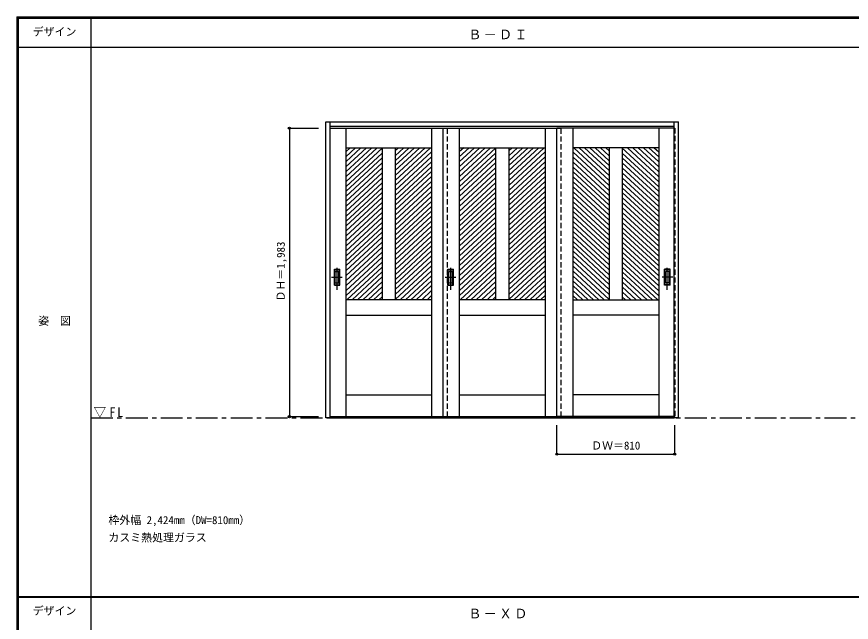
# Model space of a CAD drawing. Units: millimetres, scale not verified. Extents: x -6000 to 5700, y -4307 to 4260.
# Drawn here: x -6000 to -267, y 12 to 4175 of the extents above; entities that cross this region are included whole.
import ezdxf
from ezdxf.enums import TextEntityAlignment as Align

# ---------------------------------------------------------------- set-up
doc = ezdxf.new("R2010")
doc.units = ezdxf.units.MM
doc.header["$LTSCALE"] = 30
doc.header["$PDMODE"] = 32
doc.header["$PDSIZE"] = 15
doc.linetypes.add('CHAIN1', pattern=[8, 5, -1, 1, -1])
doc.linetypes.add('DASHED1', pattern=[1.8, 1.2, -0.6])
for name, color, linetype in [('0-2_扉', 7, 'Continuous'), ('0-4_枠', 3, 'Continuous'), ('0-6_引手', 7, 'Continuous'), ('0-A_文字', 7, 'Continuous'), ('0-B_寸法', 4, 'Continuous'), ('0-C_ハッチ', 4, 'DASHED1'), ('F-1_枠', 6, 'Continuous'), ('F-A_文字', 7, 'Continuous')]:
    doc.layers.add(name, color=color, linetype=linetype)
doc.styles.add('ＭＳ ゴシック', font='')
doc.styles.get('ＭＳ ゴシック').set_extended_font_data('MS Gothic')

msp = doc.modelspace()

# ---------------------------------------------------------------- linework, layer by layer
at = {"layer": '0-2_扉'}
for p, q in [((-3847, 3409), (-3040, 3409)), ((-3740, 3409), (-3740, 1426)), ((-3150, 3409), (-3150, 1426)), ((-3070, 1426), (-3070, 3409)), ((-3070, 3409), (-2260, 3409)), ((-2960, 3409), (-2960, 1426)), ((-2370, 3409), (-2370, 1426)), ((-1483, 3409), (-2290, 3409)), ((-2290, 1426), (-2290, 3409)), ((-2180, 3409), (-2180, 1426)), ((-1590, 3409), (-1590, 1426)), ((-3740, 3274), (-3150, 3274)), ((-3490, 3274), (-3490, 2229)), ((-3400, 3274), (-3400, 2229)), ((-2960, 3274), (-2370, 3274)), ((-2710, 3274), (-2710, 2229)), ((-2620, 3274), (-2620, 2229)), ((-1590, 3274), (-2180, 3274)), ((-1930, 3274), (-1930, 2229)), ((-1840, 3274), (-1840, 2229)), ((-3150, 2229), (-3740, 2229)), ((-2370, 2229), (-2960, 2229)), ((-2180, 2229), (-1590, 2229)), ((-3740, 2124), (-3150, 2124)), ((-2960, 2124), (-2370, 2124)), ((-1590, 2124), (-2180, 2124)), ((-3740, 1576), (-3150, 1576)), ((-2960, 1576), (-2370, 1576)), ((-1590, 1576), (-2180, 1576)), ((-3847, 1426), (-3040, 1426)), ((-3070, 1426), (-2260, 1426)), ((-1483, 1426), (-2290, 1426))]:
    msp.add_line(p, q, dxfattribs=at)
at = {"layer": '0-4_枠'}
for p, q in [((-3877, 3453), (-1453, 3453)), ((-3847, 1418), (-3847, 3453)), ((-1483, 1418), (-1483, 3453)), ((-1453, 1418), (-1453, 3453)), ((-3847, 3423), (-1483, 3423)), ((-3847, 1421), (-1483, 1421)), ((-3847, 1418), (-1483, 1418)), ((-2290, 1418), (-2260, 1418)), ((-1453, 1418), (-1483, 1418))]:
    msp.add_line(p, q, dxfattribs=at)
at = {"layer": '0-4_枠', "color": 4, "linetype": 'DASHED1'}
for p, q in [((-3850, 3409), (-3850, 1426)), ((-3847, 3409), (-3850, 3409)), ((-3040, 1426), (-3040, 3409)), ((-2260, 1426), (-2260, 3409)), ((-1483, 3409), (-1480, 3409)), ((-1480, 3409), (-1480, 1426)), ((-3847, 1426), (-3850, 1426)), ((-1483, 1426), (-1480, 1426))]:
    msp.add_line(p, q, dxfattribs=at)
at = {"layer": '0-4_枠', "color": 7, "linetype": 'CHAIN1'}
msp.add_line((-5490, 1418), (5690, 1418), dxfattribs=at)
at = {"layer": '0-4_枠'}
msp.add_lwpolyline([(-3847, 1418), (-3877, 1418), (-3877, 3453)], dxfattribs=at)
at = {"layer": '0-6_引手', "linetype": 'CHAIN1'}
for p, q in [((-3799, 2298.27), (-3799, 2469.12)), ((-3019, 2298.27), (-3019, 2469.12)), ((-1531, 2298.27), (-1531, 2469.12)), ((-1531, 2298.27), (-1531, 2469.12)), ((-3837.07, 2383.5), (-3764.56, 2383.5)), ((-3057.07, 2383.5), (-2984.56, 2383.5)), ((-1492.93, 2383.5), (-1565.44, 2383.5)), ((-1492.93, 2383.5), (-1565.44, 2383.5))]:
    msp.add_line(p, q, dxfattribs=at)
at = {"layer": '0-6_引手'}
for p, q in [((-3818, 2438.5), (-3780, 2438.5)), ((-3818, 2328.5), (-3818, 2438.5)), ((-3811.5, 2422.5), (-3786.5, 2422.5)), ((-3811.5, 2344.5), (-3811.5, 2422.5)), ((-3786.5, 2344.5), (-3786.5, 2422.5)), ((-3780, 2328.5), (-3780, 2438.5)), ((-3038, 2438.5), (-3000, 2438.5)), ((-3038, 2328.5), (-3038, 2438.5)), ((-3031.5, 2422.5), (-3006.5, 2422.5)), ((-3031.5, 2344.5), (-3031.5, 2422.5)), ((-3006.5, 2344.5), (-3006.5, 2422.5)), ((-3000, 2328.5), (-3000, 2438.5)), ((-1512, 2438.5), (-1550, 2438.5)), ((-1550, 2328.5), (-1550, 2438.5)), ((-1512, 2438.5), (-1550, 2438.5)), ((-1550, 2328.5), (-1550, 2438.5)), ((-1518.5, 2422.5), (-1543.5, 2422.5)), ((-1543.5, 2344.5), (-1543.5, 2422.5)), ((-1518.5, 2422.5), (-1543.5, 2422.5)), ((-1543.5, 2344.5), (-1543.5, 2422.5)), ((-1518.5, 2344.5), (-1518.5, 2422.5)), ((-1518.5, 2344.5), (-1518.5, 2422.5)), ((-1512, 2328.5), (-1512, 2438.5)), ((-1512, 2328.5), (-1512, 2438.5)), ((-3818, 2328.5), (-3780, 2328.5)), ((-3811.5, 2344.5), (-3786.5, 2344.5)), ((-3038, 2328.5), (-3000, 2328.5)), ((-3031.5, 2344.5), (-3006.5, 2344.5)), ((-1512, 2328.5), (-1550, 2328.5)), ((-1512, 2328.5), (-1550, 2328.5)), ((-1518.5, 2344.5), (-1543.5, 2344.5)), ((-1518.5, 2344.5), (-1543.5, 2344.5))]:
    msp.add_line(p, q, dxfattribs=at)
at = {"layer": '0-6_引手', "linetype": 'DASHED1'}
for p, q in [((-3783, 2332.5), (-3783, 2434.5)), ((-3003, 2332.5), (-3003, 2434.5)), ((-1547, 2332.5), (-1547, 2434.5)), ((-1547, 2332.5), (-1547, 2434.5)), ((-3815, 2332.5), (-3783, 2332.5)), ((-3035, 2332.5), (-3003, 2332.5)), ((-1515, 2332.5), (-1547, 2332.5)), ((-1515, 2332.5), (-1547, 2332.5))]:
    msp.add_line(p, q, dxfattribs=at)
for points in [[(-3815, 2332.5), (-3815, 2434.5), (-3783, 2434.5)], [(-3035, 2332.5), (-3035, 2434.5), (-3003, 2434.5)], [(-1515, 2332.5), (-1515, 2434.5), (-1547, 2434.5)], [(-1515, 2332.5), (-1515, 2434.5), (-1547, 2434.5)]]:
    msp.add_lwpolyline(points, dxfattribs=at)
at = {"layer": '0-B_寸法'}
for p, q in [((-4127, 3409), (-3927, 3409)), ((-4127, 3409), (-4127, 1426)), ((-4127, 1426), (-3927, 1426)), ((-2290, 1168), (-2290, 1368)), ((-1480, 1168), (-1480, 1368)), ((-2290, 1168), (-1480, 1168))]:
    msp.add_line(p, q, dxfattribs=at)
at = {"layer": '0-B_寸法', "color": 7}
for p in [(-4127, 3409), (-4127, 1426), (-2290, 1168), (-1480, 1168)]:
    msp.add_point(p, dxfattribs=at)
at = {"layer": '0-C_ハッチ', "linetype": 'Continuous'}
for p, q in [((-3561.47, 3274), (-3740, 3108.69)), ((-3671.86, 3274), (-3740, 3210.9)), ((-3635.06, 3274), (-3740, 3176.83)), ((-3598.26, 3274), (-3740, 3142.76)), ((-3708.65, 3274), (-3740, 3244.97)), ((-3524.67, 3274), (-3740, 3074.62)), ((-3487.87, 3274), (-3740, 3040.55)), ((-3340.69, 3274), (-3400, 3219.08)), ((-3303.89, 3274), (-3400, 3185.01)), ((-3267.09, 3274), (-3400, 3150.94)), ((-3230.3, 3274), (-3400, 3116.87)), ((-3193.5, 3274), (-3400, 3082.79)), ((-3156.7, 3274), (-3400, 3048.72)), ((-3377.48, 3274), (-3400, 3253.15)), ((-2781.47, 3274), (-2960, 3108.69)), ((-2891.86, 3274), (-2960, 3210.9)), ((-2855.06, 3274), (-2960, 3176.83)), ((-2818.26, 3274), (-2960, 3142.76)), ((-2928.65, 3274), (-2960, 3244.97)), ((-2744.67, 3274), (-2960, 3074.62)), ((-2707.87, 3274), (-2960, 3040.55)), ((-2560.69, 3274), (-2620, 3219.08)), ((-2523.89, 3274), (-2620, 3185.01)), ((-2487.09, 3274), (-2620, 3150.94)), ((-2450.3, 3274), (-2620, 3116.87)), ((-2413.5, 3274), (-2620, 3082.79)), ((-2376.7, 3274), (-2620, 3048.72)), ((-2597.48, 3274), (-2620, 3253.15)), ((-2173.3, 3274), (-1930, 3048.72)), ((-2136.5, 3274), (-1930, 3082.79)), ((-2099.71, 3274), (-1930, 3116.87)), ((-2062.91, 3274), (-1930, 3150.94)), ((-2026.11, 3274), (-1930, 3185.01)), ((-1989.32, 3274), (-1930, 3219.08)), ((-1952.52, 3274), (-1930, 3253.15)), ((-1842.13, 3274), (-1590, 3040.55)), ((-1805.33, 3274), (-1590, 3074.62)), ((-1768.53, 3274), (-1590, 3108.69)), ((-1731.74, 3274), (-1590, 3142.76)), ((-1694.94, 3274), (-1590, 3176.83)), ((-1658.14, 3274), (-1590, 3210.9)), ((-1621.35, 3274), (-1590, 3244.97)), ((-3490, 3237.96), (-3740, 3006.48)), ((-3150, 3246.13), (-3400, 3014.65)), ((-3150, 3212.06), (-3400, 2980.58)), ((-2710, 3237.96), (-2960, 3006.48)), ((-2370, 3246.13), (-2620, 3014.65)), ((-2370, 3212.06), (-2620, 2980.58)), ((-2180, 3246.13), (-1930, 3014.65)), ((-2180, 3212.06), (-1930, 2980.58)), ((-1840, 3237.96), (-1590, 3006.48)), ((-3490, 3203.89), (-3740, 2972.41)), ((-3490, 3169.82), (-3740, 2938.34)), ((-3150, 3177.99), (-3400, 2946.51)), ((-2710, 3203.89), (-2960, 2972.41)), ((-2710, 3169.82), (-2960, 2938.34)), ((-2370, 3177.99), (-2620, 2946.51)), ((-2180, 3177.99), (-1930, 2946.51)), ((-1840, 3203.89), (-1590, 2972.41)), ((-1840, 3169.82), (-1590, 2938.34)), ((-3490, 3135.75), (-3740, 2904.26)), ((-3490, 3101.67), (-3740, 2870.19)), ((-3150, 3143.92), (-3400, 2912.44)), ((-3150, 3109.85), (-3400, 2878.37)), ((-2710, 3135.75), (-2960, 2904.26)), ((-2710, 3101.67), (-2960, 2870.19)), ((-2370, 3143.92), (-2620, 2912.44)), ((-2370, 3109.85), (-2620, 2878.37)), ((-2180, 3143.92), (-1930, 2912.44)), ((-2180, 3109.85), (-1930, 2878.37)), ((-1840, 3135.75), (-1590, 2904.26)), ((-1840, 3101.67), (-1590, 2870.19)), ((-3490, 3067.6), (-3740, 2836.12)), ((-3150, 3075.78), (-3400, 2844.3)), ((-3150, 3041.71), (-3400, 2810.23)), ((-2710, 3067.6), (-2960, 2836.12)), ((-2370, 3075.78), (-2620, 2844.3)), ((-2370, 3041.71), (-2620, 2810.23)), ((-2180, 3075.78), (-1930, 2844.3)), ((-2180, 3041.71), (-1930, 2810.23)), ((-1840, 3067.6), (-1590, 2836.12)), ((-3490, 3033.53), (-3740, 2802.05)), ((-3490, 2999.46), (-3740, 2767.98)), ((-3150, 3007.64), (-3400, 2776.16)), ((-2710, 3033.53), (-2960, 2802.05)), ((-2710, 2999.46), (-2960, 2767.98)), ((-2370, 3007.64), (-2620, 2776.16)), ((-2180, 3007.64), (-1930, 2776.16)), ((-1840, 3033.53), (-1590, 2802.05)), ((-1840, 2999.46), (-1590, 2767.98)), ((-3490, 2965.39), (-3740, 2733.91)), ((-3490, 2931.32), (-3740, 2699.84)), ((-3150, 2973.57), (-3400, 2742.08)), ((-3150, 2939.49), (-3400, 2708.01)), ((-2710, 2965.39), (-2960, 2733.91)), ((-2710, 2931.32), (-2960, 2699.84)), ((-2370, 2973.57), (-2620, 2742.08)), ((-2370, 2939.49), (-2620, 2708.01)), ((-2180, 2973.57), (-1930, 2742.08)), ((-2180, 2939.49), (-1930, 2708.01)), ((-1840, 2965.39), (-1590, 2733.91)), ((-1840, 2931.32), (-1590, 2699.84)), ((-3490, 2897.25), (-3740, 2665.77)), ((-3150, 2905.42), (-3400, 2673.94)), ((-3150, 2871.35), (-3400, 2639.87)), ((-2710, 2897.25), (-2960, 2665.77)), ((-2370, 2905.42), (-2620, 2673.94)), ((-2370, 2871.35), (-2620, 2639.87)), ((-2180, 2905.42), (-1930, 2673.94)), ((-2180, 2871.35), (-1930, 2639.87)), ((-1840, 2897.25), (-1590, 2665.77)), ((-3490, 2863.18), (-3740, 2631.7)), ((-3490, 2829.11), (-3740, 2597.62)), ((-3150, 2837.28), (-3400, 2605.8)), ((-2710, 2863.18), (-2960, 2631.7)), ((-2710, 2829.11), (-2960, 2597.62)), ((-2370, 2837.28), (-2620, 2605.8)), ((-2180, 2837.28), (-1930, 2605.8)), ((-1840, 2863.18), (-1590, 2631.7)), ((-1840, 2829.11), (-1590, 2597.62)), ((-3490, 2795.04), (-3740, 2563.55)), ((-3490, 2760.96), (-3740, 2529.48)), ((-3150, 2803.21), (-3400, 2571.73)), ((-3150, 2769.14), (-3400, 2537.66)), ((-2710, 2795.04), (-2960, 2563.55)), ((-2710, 2760.96), (-2960, 2529.48)), ((-2370, 2803.21), (-2620, 2571.73)), ((-2370, 2769.14), (-2620, 2537.66)), ((-2180, 2803.21), (-1930, 2571.73)), ((-2180, 2769.14), (-1930, 2537.66)), ((-1840, 2795.04), (-1590, 2563.55)), ((-1840, 2760.96), (-1590, 2529.48)), ((-3490, 2726.89), (-3740, 2495.41)), ((-3150, 2735.07), (-3400, 2503.59)), ((-3150, 2701), (-3400, 2469.52)), ((-2710, 2726.89), (-2960, 2495.41)), ((-2370, 2735.07), (-2620, 2503.59)), ((-2370, 2701), (-2620, 2469.52)), ((-2180, 2735.07), (-1930, 2503.59)), ((-2180, 2701), (-1930, 2469.52)), ((-1840, 2726.89), (-1590, 2495.41)), ((-3490, 2692.82), (-3740, 2461.34)), ((-3490, 2658.75), (-3740, 2427.27)), ((-3150, 2666.93), (-3400, 2435.44)), ((-2710, 2692.82), (-2960, 2461.34)), ((-2710, 2658.75), (-2960, 2427.27)), ((-2370, 2666.93), (-2620, 2435.44)), ((-2180, 2666.93), (-1930, 2435.44)), ((-1840, 2692.82), (-1590, 2461.34)), ((-1840, 2658.75), (-1590, 2427.27)), ((-3490, 2624.68), (-3740, 2393.2)), ((-3490, 2590.61), (-3740, 2359.13)), ((-3150, 2632.86), (-3400, 2401.37)), ((-3150, 2598.78), (-3400, 2367.3)), ((-2710, 2624.68), (-2960, 2393.2)), ((-2710, 2590.61), (-2960, 2359.13)), ((-2370, 2632.86), (-2620, 2401.37)), ((-2370, 2598.78), (-2620, 2367.3)), ((-2180, 2632.86), (-1930, 2401.37)), ((-2180, 2598.78), (-1930, 2367.3)), ((-1840, 2624.68), (-1590, 2393.2)), ((-1840, 2590.61), (-1590, 2359.13)), ((-3490, 2556.54), (-3740, 2325.06)), ((-3150, 2564.71), (-3400, 2333.23)), ((-3150, 2530.64), (-3400, 2299.16)), ((-2710, 2556.54), (-2960, 2325.06)), ((-2370, 2564.71), (-2620, 2333.23)), ((-2370, 2530.64), (-2620, 2299.16)), ((-2180, 2564.71), (-1930, 2333.23)), ((-2180, 2530.64), (-1930, 2299.16)), ((-1840, 2556.54), (-1590, 2325.06)), ((-3490, 2522.47), (-3740, 2290.99)), ((-3490, 2488.4), (-3740, 2256.91)), ((-3150, 2496.57), (-3400, 2265.09)), ((-2710, 2522.47), (-2960, 2290.99)), ((-2710, 2488.4), (-2960, 2256.91)), ((-2370, 2496.57), (-2620, 2265.09)), ((-2180, 2496.57), (-1930, 2265.09)), ((-1840, 2522.47), (-1590, 2290.99)), ((-1840, 2488.4), (-1590, 2256.91)), ((-3490, 2454.32), (-3733.35, 2229)), ((-3490, 2420.25), (-3696.55, 2229)), ((-3150, 2462.5), (-3400, 2231.02)), ((-3150, 2428.43), (-3365.38, 2229)), ((-2710, 2454.32), (-2953.35, 2229)), ((-2710, 2420.25), (-2916.55, 2229)), ((-2370, 2462.5), (-2620, 2231.02)), ((-2370, 2428.43), (-2585.38, 2229)), ((-2180, 2462.5), (-1930, 2231.02)), ((-2180, 2428.43), (-1964.62, 2229)), ((-1840, 2454.32), (-1596.65, 2229)), ((-1840, 2420.25), (-1633.45, 2229)), ((-3490, 2386.18), (-3659.76, 2229)), ((-3490, 2352.11), (-3622.96, 2229)), ((-3150, 2394.36), (-3328.59, 2229)), ((-3150, 2360.29), (-3291.79, 2229)), ((-2710, 2386.18), (-2879.76, 2229)), ((-2710, 2352.11), (-2842.96, 2229)), ((-2370, 2394.36), (-2548.59, 2229)), ((-2370, 2360.29), (-2511.79, 2229)), ((-2180, 2394.36), (-2001.41, 2229)), ((-2180, 2360.29), (-2038.21, 2229)), ((-1840, 2386.18), (-1670.24, 2229)), ((-1840, 2352.11), (-1707.04, 2229)), ((-3490, 2318.04), (-3586.16, 2229)), ((-3150, 2326.22), (-3254.99, 2229)), ((-2710, 2318.04), (-2806.16, 2229)), ((-2370, 2326.22), (-2474.99, 2229)), ((-2180, 2326.22), (-2075.01, 2229)), ((-1840, 2318.04), (-1743.84, 2229)), ((-3490, 2283.97), (-3549.37, 2229)), ((-3490, 2249.9), (-3512.57, 2229)), ((-3150, 2292.14), (-3218.2, 2229)), ((-3150, 2258.07), (-3181.4, 2229)), ((-2710, 2283.97), (-2769.37, 2229)), ((-2710, 2249.9), (-2732.57, 2229)), ((-2370, 2292.14), (-2438.2, 2229)), ((-2370, 2258.07), (-2401.4, 2229)), ((-2180, 2292.14), (-2111.8, 2229)), ((-2180, 2258.07), (-2148.6, 2229)), ((-1840, 2283.97), (-1780.63, 2229)), ((-1840, 2249.9), (-1817.43, 2229))]:
    msp.add_line(p, q, dxfattribs=at)
at = {"layer": 'F-1_枠'}
for p, q in [((-6000, 4175), (5700, 4175)), ((-6000, 4175), (-6000, -4205)), ((-6000, 4170), (5700, 4170)), ((-6000, 4165), (5700, 4165)), ((-5995, 4175), (-5995, -4205)), ((-5990, 4175), (-5990, -4205)), ((-5490, 4175), (-5490, -3790)), ((-6000, 3965), (5700, 3965)), ((-6000, 190.5), (5700, 190.5)), ((-6000, 187.5), (5700, 187.5)), ((-6000, 184.5), (5700, 184.5))]:
    msp.add_line(p, q, dxfattribs=at)

# ---------------------------------------------------------------- texts
at = {"layer": '0-A_文字', "style": 'ＭＳ ゴシック'}
for s, p in [('枠外幅 2,424mm（DW=810mm）', (-5370, 670.5)), ('カスミ熱処理ガラス', (-5370, 550.5))]:
    msp.add_text(s, height=54.99, dxfattribs=at).set_placement(p, align=Align.BOTTOM_LEFT)
at = {"layer": '0-A_文字', "char_height": 65.98, "attachment_point": 7, "style": 'ＭＳ ゴシック'}
for s, insert in [('\\T1.17;Ｂ－ＤＩ', (-2897.5, 4020)), ('\\T1.26;\\W0.95;▽FL', (-5471.25, 1418)), ('\\T1.17;Ｂ－ＸＤ', (-2897.5, 39.5))]:
    msp.add_mtext(s, dxfattribs=dict(at, insert=insert))
at = {"layer": '0-B_寸法', "color": 7, "style": 'ＭＳ ゴシック'}
msp.add_text('ＤＨ＝1,983', height=54.99, rotation=90, dxfattribs=at).set_placement((-4142, 2217.25), align=Align.BOTTOM_LEFT)
msp.add_text('ＤＷ＝810', height=54.99, dxfattribs=at).set_placement((-2053.75, 1183), align=Align.BOTTOM_LEFT)
at = {"layer": 'F-A_文字', "style": 'ＭＳ ゴシック'}
for s, p in [('デザイン', (-5890, 4027.5)), ('姿\u3000図', (-5852.5, 2040.25)), ('デザイン', (-5890, 47))]:
    msp.add_text(s, height=54.99, dxfattribs=at).set_placement(p, align=Align.BOTTOM_LEFT)

doc.saveas('drawing.dxf')
